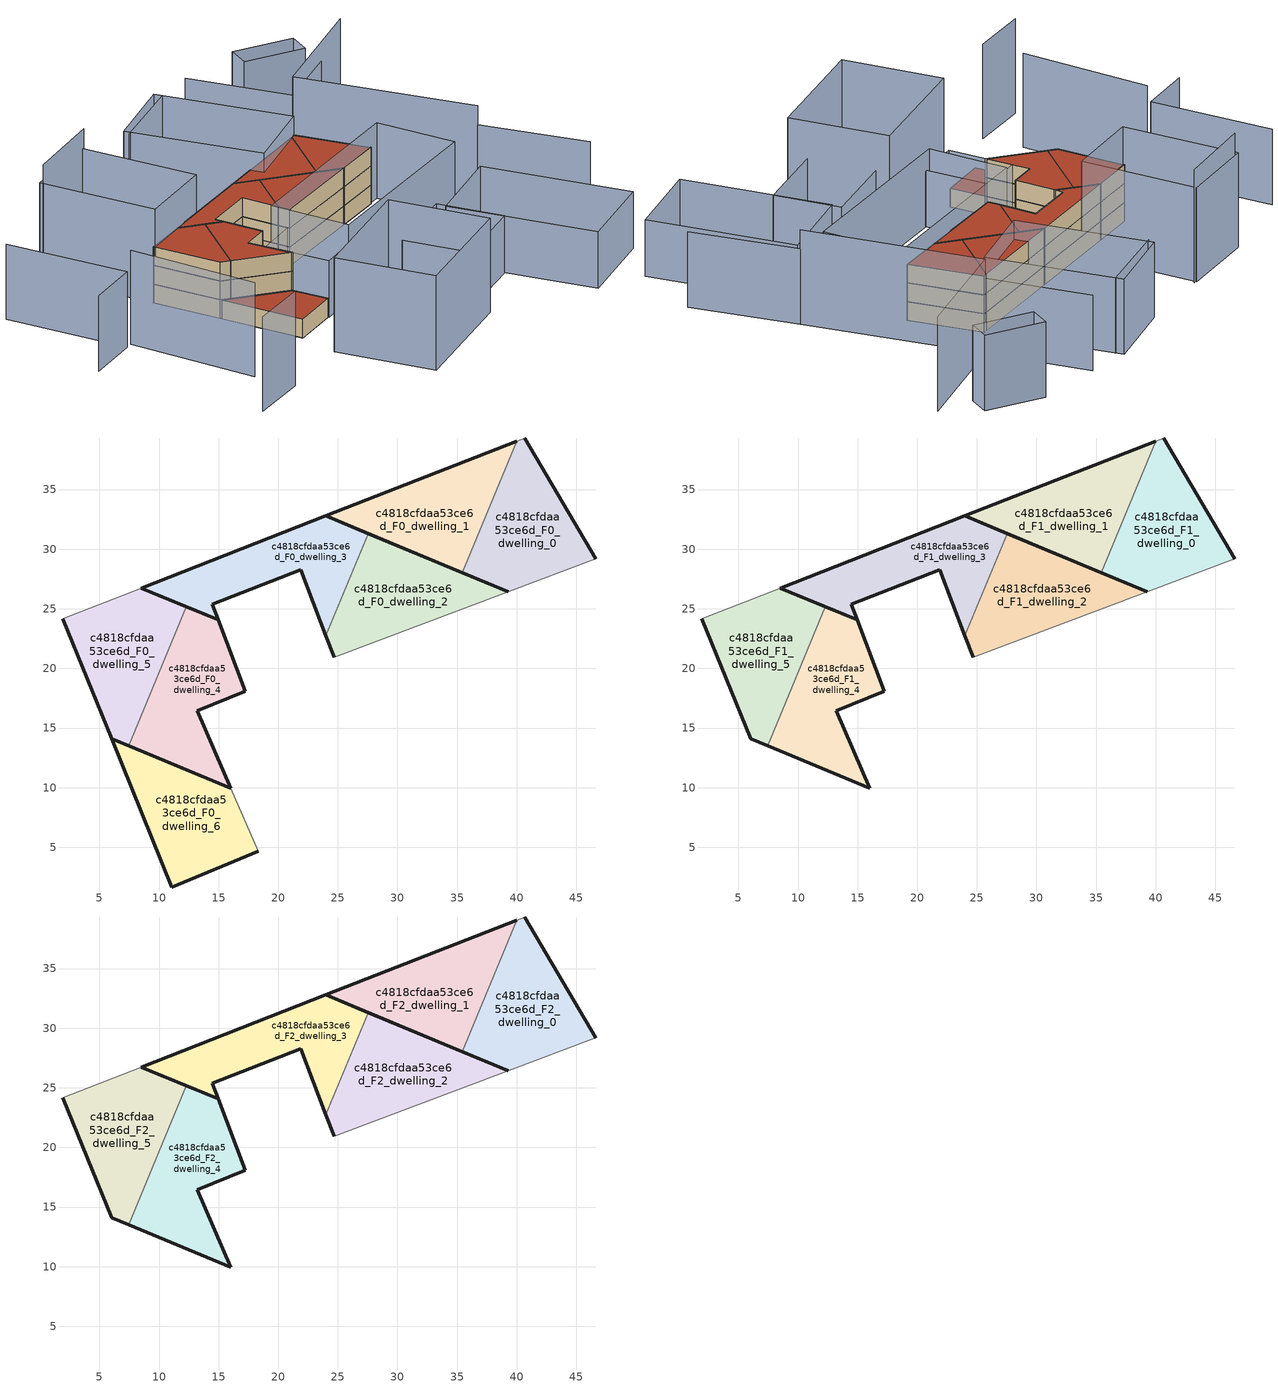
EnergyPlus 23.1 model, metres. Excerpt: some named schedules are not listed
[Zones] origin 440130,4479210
c4818cfdaa53ce6d_F0_dwelling_0
 floor ground (EU_floor_Construction): 46.62,29.2 40.67,39.33 40.02,39.07 35.45,28.04 39.3,26.45 z0
 wall outside (EU_wall_Construction): 39.3,26.45 35.45,28.04 / 40.67,39.33 46.62,29.2 z0:3
 wall adiabatic (EU_wall_Construction): 46.62,29.2 39.3,26.45 / 40.02,39.07 40.67,39.33 z0:3
 wall to c4818cfdaa53ce6d_F0_dwelling_1 (EU_wall_Construction): 35.45,28.04 40.02,39.07 z0:3
c4818cfdaa53ce6d_F0_dwelling_1
 floor ground (EU_floor_Construction): 35.45,28.04 40.02,39.07 23.97,32.79 z0
 wall outside (EU_wall_Construction): 35.45,28.04 23.97,32.79 40.02,39.07 z0:3
c4818cfdaa53ce6d_F0_dwelling_2
 floor ground (EU_floor_Construction): 39.3,26.45 27.53,31.32 23.99,22.74 24.68,20.94 z0
 wall outside (EU_wall_Construction): 24.68,20.94 23.99,22.74 / 27.53,31.32 39.3,26.45 z0:3
 wall to c4818cfdaa53ce6d_F0_dwelling_3 (EU_wall_Construction): 23.99,22.74 27.53,31.32 z0:3
 wall adiabatic (EU_wall_Construction): 39.3,26.45 24.68,20.94 z0:3
c4818cfdaa53ce6d_F0_dwelling_3
 floor ground (EU_floor_Construction): 23.99,22.74 27.53,31.32 23.97,32.79 8.5,26.73 14.96,24.07 14.45,25.39 21.88,28.28 z0
 wall outside (EU_wall_Construction): 23.99,22.74 21.88,28.28 14.45,25.39 14.96,24.07 8.5,26.73 23.97,32.79 27.53,31.32 z0:3
c4818cfdaa53ce6d_F0_dwelling_4
 floor ground (EU_floor_Construction): 16.03,9.96 13.22,16.47 17.25,18.07 14.96,24.07 12.3,25.16 7.48,13.49 z0
 wall outside (EU_wall_Construction): 12.3,25.16 14.96,24.07 17.25,18.07 13.22,16.47 16.03,9.96 7.48,13.49 z0:3
 wall to c4818cfdaa53ce6d_F0_dwelling_5 (EU_wall_Construction): 7.48,13.49 12.3,25.16 z0:3
c4818cfdaa53ce6d_F0_dwelling_5
 floor ground (EU_floor_Construction): 7.48,13.49 12.3,25.16 8.5,26.73 1.94,24.16 6.03,14.09 z0
 wall outside (EU_wall_Construction): 8.5,26.73 12.3,25.16 / 7.48,13.49 6.03,14.09 1.94,24.16 z0:3
 wall adiabatic (EU_wall_Construction): 1.94,24.16 8.5,26.73 z0:3
c4818cfdaa53ce6d_F0_dwelling_6
 floor ground (EU_floor_Construction): 18.31,4.67 16.03,9.96 6.03,14.09 11.08,1.67 z0
 wall outside (EU_wall_Construction): 18.31,4.67 11.08,1.67 6.03,14.09 16.03,9.96 z0:3
 wall adiabatic (EU_wall_Construction): 16.03,9.96 18.31,4.67 z0:3
 roof outside (EU_roof_Construction): 16.03,9.96 18.31,4.67 11.08,1.67 6.03,14.09 z3
c4818cfdaa53ce6d_F1_dwelling_0
 floor to c4818cfdaa53ce6d_F0_dwelling_0 (EU_floor_Construction): 46.62,29.2 40.67,39.33 40.02,39.07 35.45,28.04 39.3,26.45 z3
 wall outside (EU_wall_Construction): 39.3,26.45 35.45,28.04 / 40.67,39.33 46.62,29.2 z3:6
 wall adiabatic (EU_wall_Construction): 46.62,29.2 39.3,26.45 / 40.02,39.07 40.67,39.33 z3:6
 wall to c4818cfdaa53ce6d_F1_dwelling_1 (EU_wall_Construction): 35.45,28.04 40.02,39.07 z3:6
c4818cfdaa53ce6d_F1_dwelling_1
 floor to c4818cfdaa53ce6d_F0_dwelling_1 (EU_floor_Construction): 35.45,28.04 40.02,39.07 23.97,32.79 z3
 wall outside (EU_wall_Construction): 35.45,28.04 23.97,32.79 40.02,39.07 z3:6
c4818cfdaa53ce6d_F1_dwelling_2
 floor to c4818cfdaa53ce6d_F0_dwelling_2 (EU_floor_Construction): 39.3,26.45 27.53,31.32 23.99,22.74 24.68,20.94 z3
 wall outside (EU_wall_Construction): 24.68,20.94 23.99,22.74 / 27.53,31.32 39.3,26.45 z3:6
 wall to c4818cfdaa53ce6d_F1_dwelling_3 (EU_wall_Construction): 23.99,22.74 27.53,31.32 z3:6
 wall adiabatic (EU_wall_Construction): 39.3,26.45 24.68,20.94 z3:6
c4818cfdaa53ce6d_F1_dwelling_3
 floor to c4818cfdaa53ce6d_F0_dwelling_3 (EU_floor_Construction): 23.99,22.74 27.53,31.32 23.97,32.79 8.5,26.73 14.96,24.07 14.45,25.39 21.88,28.28 z3
 wall outside (EU_wall_Construction): 23.99,22.74 21.88,28.28 14.45,25.39 14.96,24.07 8.5,26.73 23.97,32.79 27.53,31.32 z3:6
c4818cfdaa53ce6d_F1_dwelling_4
 floor to c4818cfdaa53ce6d_F0_dwelling_4 (EU_floor_Construction): 16.03,9.96 13.22,16.47 17.25,18.07 14.96,24.07 12.3,25.16 7.48,13.49 z3
 wall outside (EU_wall_Construction): 12.3,25.16 14.96,24.07 17.25,18.07 13.22,16.47 16.03,9.96 7.48,13.49 z3:6
 wall to c4818cfdaa53ce6d_F1_dwelling_5 (EU_wall_Construction): 7.48,13.49 12.3,25.16 z3:6
c4818cfdaa53ce6d_F1_dwelling_5
 floor to c4818cfdaa53ce6d_F0_dwelling_5 (EU_floor_Construction): 7.48,13.49 12.3,25.16 8.5,26.73 1.94,24.16 6.03,14.09 z3
 wall outside (EU_wall_Construction): 8.5,26.73 12.3,25.16 / 7.48,13.49 6.03,14.09 1.94,24.16 z3:6
 wall adiabatic (EU_wall_Construction): 1.94,24.16 8.5,26.73 z3:6
c4818cfdaa53ce6d_F2_dwelling_0
 floor to c4818cfdaa53ce6d_F1_dwelling_0 (EU_floor_Construction): 46.62,29.2 40.67,39.33 40.02,39.07 35.45,28.04 39.3,26.45 z6
 wall outside (EU_wall_Construction): 39.3,26.45 35.45,28.04 / 40.67,39.33 46.62,29.2 z6:9
 wall adiabatic (EU_wall_Construction): 46.62,29.2 39.3,26.45 / 40.02,39.07 40.67,39.33 z6:9
 wall to c4818cfdaa53ce6d_F2_dwelling_1 (EU_wall_Construction): 35.45,28.04 40.02,39.07 z6:9
 roof outside (EU_roof_Construction): 40.67,39.33 46.62,29.2 39.3,26.45 35.45,28.04 40.02,39.07 z9
c4818cfdaa53ce6d_F2_dwelling_1
 floor to c4818cfdaa53ce6d_F1_dwelling_1 (EU_floor_Construction): 35.45,28.04 40.02,39.07 23.97,32.79 z6
 wall outside (EU_wall_Construction): 35.45,28.04 23.97,32.79 40.02,39.07 z6:9
 roof outside (EU_roof_Construction): 40.02,39.07 35.45,28.04 23.97,32.79 z9
c4818cfdaa53ce6d_F2_dwelling_2
 floor to c4818cfdaa53ce6d_F1_dwelling_2 (EU_floor_Construction): 39.3,26.45 27.53,31.32 23.99,22.74 24.68,20.94 z6
 wall outside (EU_wall_Construction): 24.68,20.94 23.99,22.74 / 27.53,31.32 39.3,26.45 z6:9
 wall to c4818cfdaa53ce6d_F2_dwelling_3 (EU_wall_Construction): 23.99,22.74 27.53,31.32 z6:9
 wall adiabatic (EU_wall_Construction): 39.3,26.45 24.68,20.94 z6:9
 roof outside (EU_roof_Construction): 39.3,26.45 24.68,20.94 23.99,22.74 27.53,31.32 z9
c4818cfdaa53ce6d_F2_dwelling_3
 floor to c4818cfdaa53ce6d_F1_dwelling_3 (EU_floor_Construction): 23.99,22.74 27.53,31.32 23.97,32.79 8.5,26.73 14.96,24.07 14.45,25.39 21.88,28.28 z6
 wall outside (EU_wall_Construction): 23.99,22.74 21.88,28.28 14.45,25.39 14.96,24.07 8.5,26.73 23.97,32.79 27.53,31.32 z6:9
 roof outside (EU_roof_Construction): 27.53,31.32 23.99,22.74 21.88,28.28 14.45,25.39 14.96,24.07 8.5,26.73 23.97,32.79 z9
c4818cfdaa53ce6d_F2_dwelling_4
 floor to c4818cfdaa53ce6d_F1_dwelling_4 (EU_floor_Construction): 16.03,9.96 13.22,16.47 17.25,18.07 14.96,24.07 12.3,25.16 7.48,13.49 z6
 wall outside (EU_wall_Construction): 12.3,25.16 14.96,24.07 17.25,18.07 13.22,16.47 16.03,9.96 7.48,13.49 z6:9
 wall to c4818cfdaa53ce6d_F2_dwelling_5 (EU_wall_Construction): 7.48,13.49 12.3,25.16 z6:9
 roof outside (EU_roof_Construction): 14.96,24.07 17.25,18.07 13.22,16.47 16.03,9.96 7.48,13.49 12.3,25.16 z9
c4818cfdaa53ce6d_F2_dwelling_5
 floor to c4818cfdaa53ce6d_F1_dwelling_5 (EU_floor_Construction): 7.48,13.49 12.3,25.16 8.5,26.73 1.94,24.16 6.03,14.09 z6
 wall outside (EU_wall_Construction): 8.5,26.73 12.3,25.16 / 7.48,13.49 6.03,14.09 1.94,24.16 z6:9
 wall adiabatic (EU_wall_Construction): 1.94,24.16 8.5,26.73 z6:9
 roof outside (EU_roof_Construction): 12.3,25.16 7.48,13.49 6.03,14.09 1.94,24.16 8.5,26.73 z9
shading: 55.12,50.59 44.85,44.59 / 44.85,44.59 36.57,58.75 / -17.68,33.53 -10.11,15.49 / -10.11,15.49 -18.23,12.08 / 67.94,5.76 59.12,20.33 / 30.42,56.48 18.91,49.99 / 47.29,61.08 56.84,58.95 / 56.84,58.95 56.03,55.33 / 56.03,55.33 46.48,57.46 / 46.48,57.46 47.29,61.08 / 52.99,18.17 24.11,7.07 / 24.11,7.07 19.54,18.96 / 19.54,18.96 48.42,30.07 / 48.42,30.07 52.99,18.17 / 29.77,57.58 40.67,39.33 / 40.67,39.33 29.66,32.75 / 29.66,32.75 18.76,51 / 18.76,51 29.77,57.58 z0:12; -8.5,-12.94 0.36,-9.51 / -9.11,15.87 -2.27,-3.59 / 59.12,20.33 44.84,44.6 / 44.84,44.6 62.07,54.74 / 37.09,-8.92 19.09,-18.52 / 19.09,-18.52 11.69,-4.66 / 11.69,-4.66 29.7,4.94 / 29.7,4.94 37.09,-8.92 / 2.04,23.91 -5.13,41.07 / -5.13,41.07 6.63,45.99 / 6.63,45.99 13.81,28.83 / 13.81,28.83 2.04,23.91 z0:15; 18.36,4.54 14.34,13.87 / 14.34,13.87 20.99,16.75 / 20.99,16.75 25.02,7.42 / 25.02,7.42 18.36,4.54 / 46.97,-0.26 35.65,-6.31 / 35.65,-6.31 30.67,3.01 / 30.67,3.01 41.99,9.05 / 41.99,9.05 46.97,-0.26 / 54.71,14.47 66.2,-5.88 / 66.2,-5.88 54,-12.76 / 54,-12.76 42.51,7.58 / 42.51,7.58 54.71,14.47 z0:9; 7.07,45.96 -4.92,40.56 z0:18
[Building]
EU S2 Campaign: North Axis=0; Terrain=City; Solar Distribution=FullExterior
[Site:Location]
Madrid: Latitude=40.5; Longitude=-3.5; Time Zone=1; Elevation=609
[SizingPeriod:WeatherFileDays]
AnnualSizingPeriod: Begin Month=1; Begin Day of Month=1; End Month=12; End Day of Month=31; Day of Week for Start Day=Monday; Use Weather File Daylight Saving Period=No; Use Weather File Rain and Snow Indicators=No
[MATERIAL]
EU_InternalMass_Material: Roughness=MediumRough; Thickness=0.1; Conductivity=1; Density=1800; Specific Heat=900; Thermal Absorptance=0.9; Solar Absorptance=0.7; Visible Absorptance=0.7
[MATERIAL:NOMASS] Roughness=MediumRough; Thermal Absorptance=0.9; Solar Absorptance=0.7; Visible Absorptance=0.7
Name | Thermal Resistance
EU_wall_NoMass | 1.60022
EU_roof_NoMass | 1.57597
EU_floor_NoMass | 0.470652
[CONSTRUCTION]
EU_wall_Construction: EU_wall_NoMass
EU_roof_Construction: EU_roof_NoMass
EU_floor_Construction: EU_floor_NoMass
EU_InternalMass_Construction: EU_InternalMass_Material
[ZONE] Type=1; Multiplier=1; Ceiling Height=autocalculate; Floor Area=autocalculate; Part of Total Floor Area=Yes
Name | Volume
c4818cfdaa53ce6d_F0_dwelling_0; c4818cfdaa53ce6d_F1_dwelling_0; c4818cfdaa53ce6d_F2_dwelling_0 | 222.476
c4818cfdaa53ce6d_F0_dwelling_1; c4818cfdaa53ce6d_F1_dwelling_1; c4818cfdaa53ce6d_F2_dwelling_1 | 222.482
c4818cfdaa53ce6d_F0_dwelling_2; c4818cfdaa53ce6d_F1_dwelling_2; c4818cfdaa53ce6d_F2_dwelling_2 | 222.468
c4818cfdaa53ce6d_F0_dwelling_3; c4818cfdaa53ce6d_F1_dwelling_3; c4818cfdaa53ce6d_F2_dwelling_3 | 222.458
c4818cfdaa53ce6d_F0_dwelling_4; c4818cfdaa53ce6d_F1_dwelling_4; c4818cfdaa53ce6d_F2_dwelling_4 | 222.489
c4818cfdaa53ce6d_F0_dwelling_5; c4818cfdaa53ce6d_F1_dwelling_5; c4818cfdaa53ce6d_F2_dwelling_5; c4818cfdaa53ce6d_F0_dwelling_6 | 222.479
[INTERNALMASS] Construction=EU_InternalMass_Construction
Name | Zone or ZoneList | Surface Area
c4818cfdaa53ce6d_F0_dwelling_0_EU_InternalMass | c4818cfdaa53ce6d_F0_dwelling_0 | 74.158
c4818cfdaa53ce6d_F0_dwelling_1_EU_InternalMass | c4818cfdaa53ce6d_F0_dwelling_1 | 74.1665
c4818cfdaa53ce6d_F0_dwelling_2_EU_InternalMass | c4818cfdaa53ce6d_F0_dwelling_2 | 74.1605
c4818cfdaa53ce6d_F0_dwelling_3_EU_InternalMass | c4818cfdaa53ce6d_F0_dwelling_3 | 74.1515
c4818cfdaa53ce6d_F0_dwelling_4_EU_InternalMass | c4818cfdaa53ce6d_F0_dwelling_4 | 74.1628
c4818cfdaa53ce6d_F0_dwelling_5_EU_InternalMass | c4818cfdaa53ce6d_F0_dwelling_5 | 74.1628
c4818cfdaa53ce6d_F0_dwelling_6_EU_InternalMass | c4818cfdaa53ce6d_F0_dwelling_6 | 74.1595
c4818cfdaa53ce6d_F1_dwelling_0_EU_InternalMass | c4818cfdaa53ce6d_F1_dwelling_0 | 86.5148
c4818cfdaa53ce6d_F1_dwelling_1_EU_InternalMass | c4818cfdaa53ce6d_F1_dwelling_1 | 86.5199
c4818cfdaa53ce6d_F1_dwelling_2_EU_InternalMass | c4818cfdaa53ce6d_F1_dwelling_2 | 86.5212
c4818cfdaa53ce6d_F1_dwelling_3_EU_InternalMass | c4818cfdaa53ce6d_F1_dwelling_3 | 86.5182
c4818cfdaa53ce6d_F1_dwelling_4_EU_InternalMass | c4818cfdaa53ce6d_F1_dwelling_4 | 86.5219
c4818cfdaa53ce6d_F1_dwelling_5_EU_InternalMass | c4818cfdaa53ce6d_F1_dwelling_5 | 86.5187
c4818cfdaa53ce6d_F2_dwelling_0_EU_InternalMass | c4818cfdaa53ce6d_F2_dwelling_0 | 86.5148
c4818cfdaa53ce6d_F2_dwelling_1_EU_InternalMass | c4818cfdaa53ce6d_F2_dwelling_1 | 86.5199
c4818cfdaa53ce6d_F2_dwelling_2_EU_InternalMass | c4818cfdaa53ce6d_F2_dwelling_2 | 86.5212
c4818cfdaa53ce6d_F2_dwelling_3_EU_InternalMass | c4818cfdaa53ce6d_F2_dwelling_3 | 86.5182
c4818cfdaa53ce6d_F2_dwelling_4_EU_InternalMass | c4818cfdaa53ce6d_F2_dwelling_4 | 86.5219
c4818cfdaa53ce6d_F2_dwelling_5_EU_InternalMass | c4818cfdaa53ce6d_F2_dwelling_5 | 86.5187
[OTHEREQUIPMENT] Fuel Type=Electricity; Design Level Calculation Method=Watts/Area; Power per Zone Floor Area=1; Fraction Latent=0; Fraction Radiant=0; Fraction Lost=0; Carbon Dioxide Generation Rate=0; EndUse Subcategory=EU_Step8_InternalGains
Name | Zone or ZoneList or Space or SpaceList | Schedule
EU_Step8_InternalGain_c4818cfdaa53ce6d_F0_dwelling_0_f000 | c4818cfdaa53ce6d_F0_dwelling_0 | EU_Step8_GainSchedule_c4818cfdaa53ce6d_F0_dwelling_0_f000
EU_Step8_InternalGain_c4818cfdaa53ce6d_F0_dwelling_1_f000 | c4818cfdaa53ce6d_F0_dwelling_1 | EU_Step8_GainSchedule_c4818cfdaa53ce6d_F0_dwelling_1_f000
EU_Step8_InternalGain_c4818cfdaa53ce6d_F0_dwelling_2_f000 | c4818cfdaa53ce6d_F0_dwelling_2 | EU_Step8_GainSchedule_c4818cfdaa53ce6d_F0_dwelling_2_f000
EU_Step8_InternalGain_c4818cfdaa53ce6d_F0_dwelling_3_f000 | c4818cfdaa53ce6d_F0_dwelling_3 | EU_Step8_GainSchedule_c4818cfdaa53ce6d_F0_dwelling_3_f000
EU_Step8_InternalGain_c4818cfdaa53ce6d_F0_dwelling_4_f000 | c4818cfdaa53ce6d_F0_dwelling_4 | EU_Step8_GainSchedule_c4818cfdaa53ce6d_F0_dwelling_4_f000
EU_Step8_InternalGain_c4818cfdaa53ce6d_F0_dwelling_5_f000 | c4818cfdaa53ce6d_F0_dwelling_5 | EU_Step8_GainSchedule_c4818cfdaa53ce6d_F0_dwelling_5_f000
EU_Step8_InternalGain_c4818cfdaa53ce6d_F0_dwelling_6_f000 | c4818cfdaa53ce6d_F0_dwelling_6 | EU_Step8_GainSchedule_c4818cfdaa53ce6d_F0_dwelling_6_f000
EU_Step8_InternalGain_c4818cfdaa53ce6d_F1_dwelling_0_f000 | c4818cfdaa53ce6d_F1_dwelling_0 | EU_Step8_GainSchedule_c4818cfdaa53ce6d_F1_dwelling_0_f000
EU_Step8_InternalGain_c4818cfdaa53ce6d_F1_dwelling_1_f000 | c4818cfdaa53ce6d_F1_dwelling_1 | EU_Step8_GainSchedule_c4818cfdaa53ce6d_F1_dwelling_1_f000
EU_Step8_InternalGain_c4818cfdaa53ce6d_F1_dwelling_2_f000 | c4818cfdaa53ce6d_F1_dwelling_2 | EU_Step8_GainSchedule_c4818cfdaa53ce6d_F1_dwelling_2_f000
EU_Step8_InternalGain_c4818cfdaa53ce6d_F1_dwelling_3_f000 | c4818cfdaa53ce6d_F1_dwelling_3 | EU_Step8_GainSchedule_c4818cfdaa53ce6d_F1_dwelling_3_f000
EU_Step8_InternalGain_c4818cfdaa53ce6d_F1_dwelling_4_f000 | c4818cfdaa53ce6d_F1_dwelling_4 | EU_Step8_GainSchedule_c4818cfdaa53ce6d_F1_dwelling_4_f000
EU_Step8_InternalGain_c4818cfdaa53ce6d_F1_dwelling_5_f000 | c4818cfdaa53ce6d_F1_dwelling_5 | EU_Step8_GainSchedule_c4818cfdaa53ce6d_F1_dwelling_5_f000
EU_Step8_InternalGain_c4818cfdaa53ce6d_F2_dwelling_0_f000 | c4818cfdaa53ce6d_F2_dwelling_0 | EU_Step8_GainSchedule_c4818cfdaa53ce6d_F2_dwelling_0_f000
EU_Step8_InternalGain_c4818cfdaa53ce6d_F2_dwelling_1_f000 | c4818cfdaa53ce6d_F2_dwelling_1 | EU_Step8_GainSchedule_c4818cfdaa53ce6d_F2_dwelling_1_f000
EU_Step8_InternalGain_c4818cfdaa53ce6d_F2_dwelling_2_f000 | c4818cfdaa53ce6d_F2_dwelling_2 | EU_Step8_GainSchedule_c4818cfdaa53ce6d_F2_dwelling_2_f000
EU_Step8_InternalGain_c4818cfdaa53ce6d_F2_dwelling_3_f000 | c4818cfdaa53ce6d_F2_dwelling_3 | EU_Step8_GainSchedule_c4818cfdaa53ce6d_F2_dwelling_3_f000
EU_Step8_InternalGain_c4818cfdaa53ce6d_F2_dwelling_4_f000 | c4818cfdaa53ce6d_F2_dwelling_4 | EU_Step8_GainSchedule_c4818cfdaa53ce6d_F2_dwelling_4_f000
EU_Step8_InternalGain_c4818cfdaa53ce6d_F2_dwelling_5_f000 | c4818cfdaa53ce6d_F2_dwelling_5 | EU_Step8_GainSchedule_c4818cfdaa53ce6d_F2_dwelling_5_f000
[ZONEVENTILATION:DESIGNFLOWRATE] Schedule=EU_AlwaysOn; Design Flow Rate Calculation Method=AirChanges/Hour; Air Changes per Hour=0.480704; Ventilation Type=Natural; Fan Pressure Rise=0; Fan Total Efficiency=1; Constant Term Coefficient=1; Temperature Term Coefficient=0; Velocity Term Coefficient=0; Velocity Squared Term Coefficient=0; Minimum Indoor Temperature=-100; Maximum Indoor Temperature=100; Delta Temperature=-100; Minimum Outdoor Temperature=-100; Maximum Outdoor Temperature=100; Maximum Wind Speed=40
Name | Zone or ZoneList or Space or SpaceList
EU_ConstantAir_c4818cfdaa53ce6d_F0_dwelling_0 | c4818cfdaa53ce6d_F0_dwelling_0
EU_ConstantAir_c4818cfdaa53ce6d_F0_dwelling_1 | c4818cfdaa53ce6d_F0_dwelling_1
EU_ConstantAir_c4818cfdaa53ce6d_F0_dwelling_2 | c4818cfdaa53ce6d_F0_dwelling_2
EU_ConstantAir_c4818cfdaa53ce6d_F0_dwelling_3 | c4818cfdaa53ce6d_F0_dwelling_3
EU_ConstantAir_c4818cfdaa53ce6d_F0_dwelling_4 | c4818cfdaa53ce6d_F0_dwelling_4
EU_ConstantAir_c4818cfdaa53ce6d_F0_dwelling_5 | c4818cfdaa53ce6d_F0_dwelling_5
EU_ConstantAir_c4818cfdaa53ce6d_F0_dwelling_6 | c4818cfdaa53ce6d_F0_dwelling_6
EU_ConstantAir_c4818cfdaa53ce6d_F1_dwelling_0 | c4818cfdaa53ce6d_F1_dwelling_0
EU_ConstantAir_c4818cfdaa53ce6d_F1_dwelling_1 | c4818cfdaa53ce6d_F1_dwelling_1
EU_ConstantAir_c4818cfdaa53ce6d_F1_dwelling_2 | c4818cfdaa53ce6d_F1_dwelling_2
EU_ConstantAir_c4818cfdaa53ce6d_F1_dwelling_3 | c4818cfdaa53ce6d_F1_dwelling_3
EU_ConstantAir_c4818cfdaa53ce6d_F1_dwelling_4 | c4818cfdaa53ce6d_F1_dwelling_4
EU_ConstantAir_c4818cfdaa53ce6d_F1_dwelling_5 | c4818cfdaa53ce6d_F1_dwelling_5
EU_ConstantAir_c4818cfdaa53ce6d_F2_dwelling_0 | c4818cfdaa53ce6d_F2_dwelling_0
EU_ConstantAir_c4818cfdaa53ce6d_F2_dwelling_1 | c4818cfdaa53ce6d_F2_dwelling_1
EU_ConstantAir_c4818cfdaa53ce6d_F2_dwelling_2 | c4818cfdaa53ce6d_F2_dwelling_2
EU_ConstantAir_c4818cfdaa53ce6d_F2_dwelling_3 | c4818cfdaa53ce6d_F2_dwelling_3
EU_ConstantAir_c4818cfdaa53ce6d_F2_dwelling_4 | c4818cfdaa53ce6d_F2_dwelling_4
EU_ConstantAir_c4818cfdaa53ce6d_F2_dwelling_5 | c4818cfdaa53ce6d_F2_dwelling_5
[HVACTEMPLATE:THERMOSTAT] Constant Heating Setpoint=20; Constant Cooling Setpoint=50
EU_HeatOnly_c4818cfdaa53ce6d_F0_dwelling_0; EU_HeatOnly_c4818cfdaa53ce6d_F0_dwelling_1; EU_HeatOnly_c4818cfdaa53ce6d_F0_dwelling_2; EU_HeatOnly_c4818cfdaa53ce6d_F0_dwelling_3
